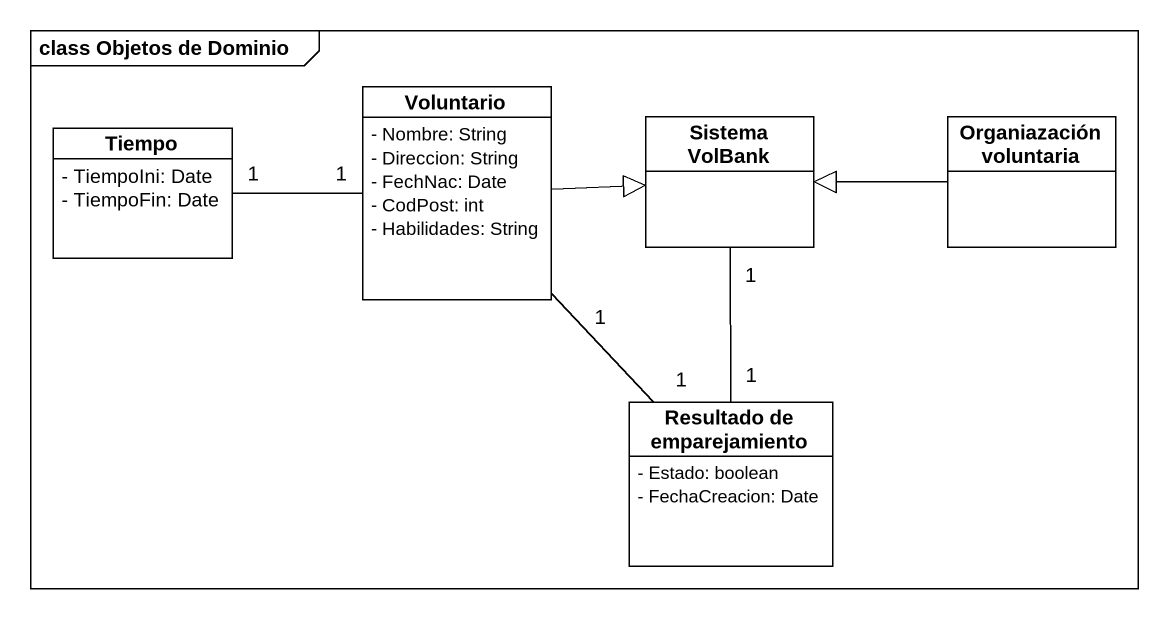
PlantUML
@startuml
mainframe class Objetos de Dominio
hide circle
hide empty members
skinparam classAttributeIconSize 0
class Voluntario {
  - Nombre: String
  - Direccion: String
  - FechNac: Date
  - CodPost: int
  - Habilidades: String
}
class Tiempo {
  - TiempoIni: Date
  - TiempoFin: Date
}
class "Sistema VolBank" as Sistema_VolBank
class "Organiazación voluntaria" as Organiazación_voluntaria
class "Resultado de emparejamiento" as Resultado_de_emparejamiento {
  - Estado: boolean
  - FechaCreacion: Date
}
Voluntario "1" -left- "1" Tiempo
Voluntario -right-|> Sistema_VolBank
Voluntario "1" -- "1" Resultado_de_emparejamiento
Organiazación_voluntaria -left-|> Sistema_VolBank
Resultado_de_emparejamiento "1" -up- "1" Sistema_VolBank
@enduml
